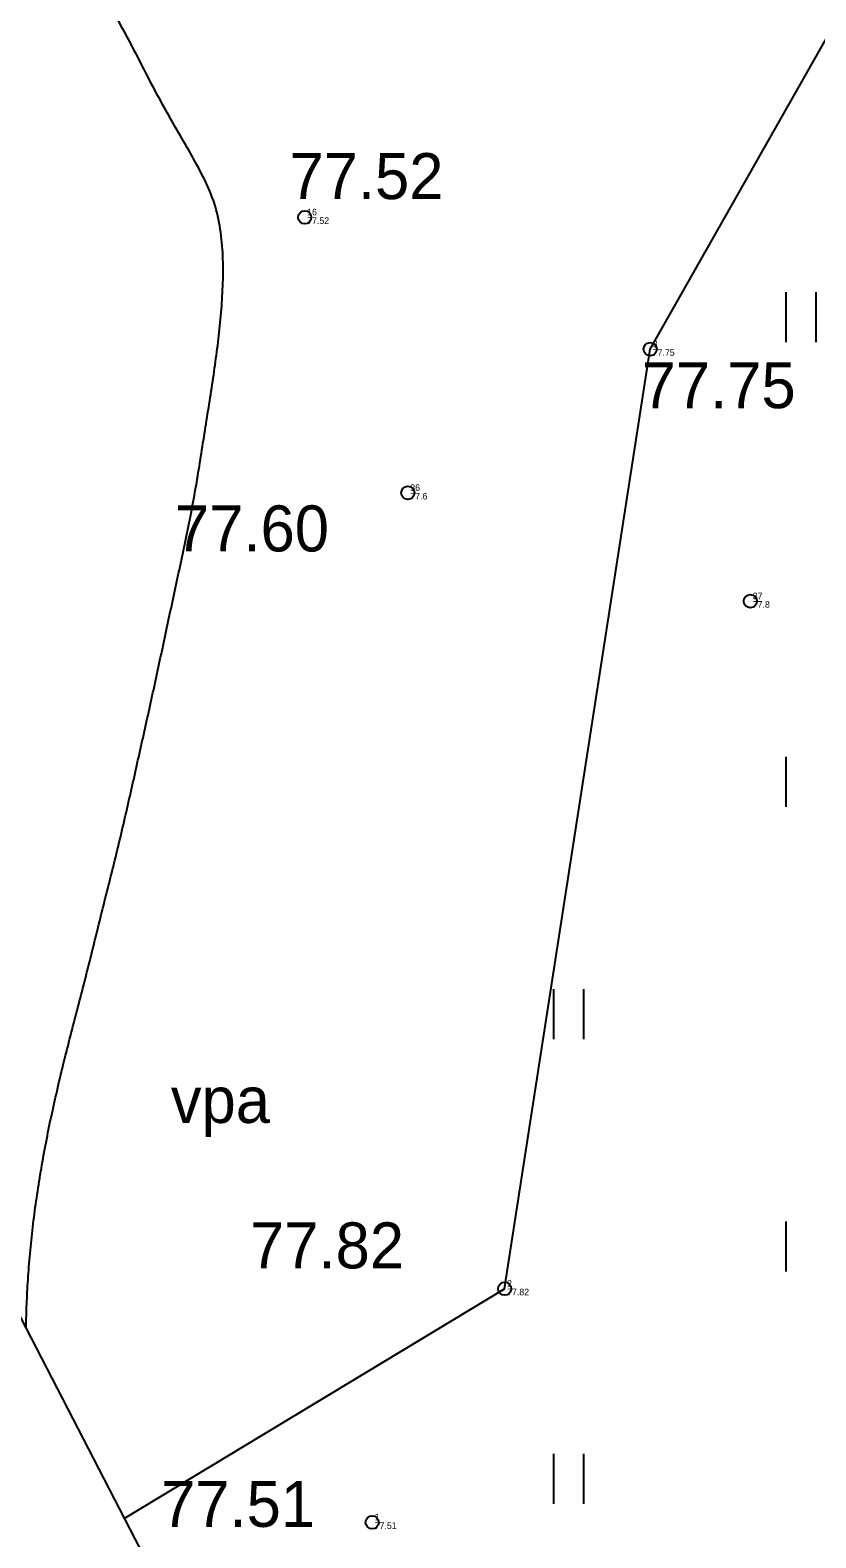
# Model space of a CAD drawing. Extents: x 629029 to 631575, y 6446036 to 6447892.
# Drawn here: x 630792.23 to 630804.18, y 6447107.15 to 6447130.09 of the extents above; entities that cross this region are included whole.
import ezdxf

# ---------------------------------------------------------------- set-up
doc = ezdxf.new("R2010")
doc.units = 0
for name, color, linetype in [('HALJASTUS', 7, 'Continuous'), ('HORISONTAAL-EH2000', 7, 'Continuous'), ('KORGUS-EH2000', 7, 'Continuous'), ('MOOTKORG-EH2000', 7, 'Continuous'), ('MOOTMPUNKT', 7, 'Continuous'), ('MOOTNR', 7, 'Continuous'), ('MOOTPIIR', 7, 'Continuous')]:
    doc.layers.add(name, color=color, linetype=linetype)

msp = doc.modelspace()

# ---------------------------------------------------------------- linework, layer by layer
at = {"layer": 'HALJASTUS'}
for p, q in [((630803.727, 6447126.101), (630803.727, 6447125.34)), ((630804.182, 6447126.101), (630804.182, 6447125.34)), ((630803.727, 6447119.03), (630803.727, 6447118.269)), ((630800.191, 6447115.495), (630800.191, 6447114.734)), ((630800.646, 6447115.495), (630800.646, 6447114.734)), ((630803.727, 6447111.959), (630803.727, 6447111.198)), ((630800.191, 6447108.424), (630800.191, 6447107.663)), ((630800.646, 6447108.424), (630800.646, 6447107.663))]:
    msp.add_line(p, q, dxfattribs=at)
msp.add_lwpolyline([(630793.663, 6447107.441), (630799.449, 6447110.937), (630801.663, 6447125.232), (630805.862, 6447132.644), (630798.462, 6447146.568), (630803.243, 6447153.864), (630807.687, 6447164.637), (630812.19, 6447171.971), (630809.676, 6447175.771), (630802.741, 6447188.375)], dxfattribs=at)
at = {"layer": 'HORISONTAAL-EH2000'}
msp.add_open_spline([(630792.169, 6447110.335), (630792.171, 6447110.429), (630792.177, 6447110.657), (630792.195, 6447111.02), (630792.225, 6447111.423), (630792.265, 6447111.824), (630792.316, 6447112.223), (630792.376, 6447112.62), (630792.445, 6447113.016), (630792.522, 6447113.41), (630792.607, 6447113.803), (630792.698, 6447114.195), (630792.795, 6447114.586), (630792.895, 6447114.975), (630792.996, 6447115.364), (630793.097, 6447115.753), (630793.194, 6447116.143), (630793.29, 6447116.534), (630793.387, 6447116.924), (630793.486, 6447117.313), (630793.582, 6447117.704), (630793.673, 6447118.095), (630793.763, 6447118.487), (630793.85, 6447118.879), (630793.938, 6447119.272), (630794.025, 6447119.664), (630794.111, 6447120.057), (630794.196, 6447120.45), (630794.28, 6447120.843), (630794.364, 6447121.236), (630794.448, 6447121.629), (630794.533, 6447122.022), (630794.616, 6447122.416), (630794.695, 6447122.81), (630794.766, 6447123.205), (630794.829, 6447123.602), (630794.892, 6447124), (630794.956, 6447124.397), (630795.017, 6447124.793), (630795.073, 6447125.19), (630795.12, 6447125.588), (630795.155, 6447125.99), (630795.171, 6447126.397), (630795.161, 6447126.807), (630795.107, 6447127.209), (630794.996, 6447127.593), (630794.818, 6447127.953), (630794.62, 6447128.303), (630794.418, 6447128.651), (630794.221, 6447129.001), (630794.032, 6447129.356), (630793.85, 6447129.715), (630793.664, 6447130.072), (630793.465, 6447130.421), (630793.248, 6447130.76), (630793.065, 6447131.124), (630792.937, 6447131.512), (630792.868, 6447131.914), (630792.864, 6447132.317), (630792.921, 6447132.715), (630793.022, 6447133.108), (630793.151, 6447133.492), (630793.291, 6447133.87), (630793.418, 6447134.251), (630793.526, 6447134.638), (630793.626, 6447135.028), (630793.729, 6447135.416), (630793.838, 6447135.801), (630793.955, 6447136.186), (630794.083, 6447136.57), (630794.217, 6447136.956), (630794.34, 6447137.343), (630794.431, 6447137.733), (630794.47, 6447138.127), (630794.448, 6447138.524), (630794.388, 6447138.923), (630794.312, 6447139.323), (630794.244, 6447139.723), (630794.192, 6447140.123), (630794.149, 6447140.522), (630794.11, 6447140.921), (630794.07, 6447141.32), (630794.028, 6447141.72), (630793.986, 6447142.12), (630793.946, 6447142.52), (630793.908, 6447142.92), (630793.873, 6447143.321), (630793.84, 6447143.721), (630793.81, 6447144.122), (630793.783, 6447144.523), (630793.76, 6447144.925), (630793.741, 6447145.326), (630793.727, 6447145.728), (630793.72, 6447146.13), (630793.72, 6447146.532), (630793.729, 6447146.934), (630793.746, 6447147.337), (630793.771, 6447147.738), (630793.803, 6447148.139), (630793.84, 6447148.537), (630793.883, 6447148.934), (630793.939, 6447149.33), (630794.012, 6447149.73), (630794.105, 6447150.133), (630794.197, 6447150.537), (630794.252, 6447150.936), (630794.236, 6447151.324), (630794.125, 6447151.696), (630793.94, 6447152.054), (630793.712, 6447152.401), (630793.475, 6447152.74), (630793.246, 6447153.071), (630792.997, 6447153.385), (630792.732, 6447153.688), (630792.459, 6447153.985), (630792.186, 6447154.282), (630791.918, 6447154.582), (630791.648, 6447154.878), (630791.372, 6447155.171), (630791.092, 6447155.46), (630790.809, 6447155.745), (630790.524, 6447156.029), (630790.242, 6447156.316), (630789.964, 6447156.606), (630789.689, 6447156.899), (630789.412, 6447157.191), (630789.134, 6447157.481), (630788.861, 6447157.776), (630788.601, 6447158.082), (630788.351, 6447158.397), (630788.109, 6447158.719), (630787.875, 6447159.046), (630787.65, 6447159.379), (630787.438, 6447159.721), (630787.242, 6447160.072), (630787.066, 6447160.434), (630786.912, 6447160.806), (630786.78, 6447161.187), (630786.671, 6447161.575), (630786.585, 6447161.969), (630786.523, 6447162.367), (630786.485, 6447162.768), (630786.472, 6447163.17), (630786.483, 6447163.572), (630786.517, 6447163.973), (630786.571, 6447164.372), (630786.644, 6447164.768), (630786.732, 6447165.16), (630786.833, 6447165.55), (630786.944, 6447165.936), (630787.06, 6447166.321), (630787.183, 6447166.704), (630787.311, 6447167.085), (630787.446, 6447167.464), (630787.585, 6447167.841), (630787.723, 6447168.219), (630787.857, 6447168.598), (630787.988, 6447168.978), (630788.113, 6447169.36), (630788.232, 6447169.744), (630788.344, 6447170.13), (630788.451, 6447170.518), (630788.551, 6447170.908), (630788.641, 6447171.3), (630788.72, 6447171.694), (630788.783, 6447172.091), (630788.833, 6447172.489), (630788.879, 6447172.889), (630788.931, 6447173.288), (630788.98, 6447173.686), (630789.007, 6447174.088), (630789.016, 6447174.49), (630789.012, 6447174.893), (630788.999, 6447175.295), (630788.982, 6447175.697), (630788.967, 6447176.098), (630788.96, 6447176.5), (630788.962, 6447176.902), (630788.968, 6447177.304), (630788.971, 6447177.706), (630788.966, 6447178.108), (630788.952, 6447178.482), (630788.941, 6447178.723), (630788.936, 6447178.83)], degree=3, dxfattribs=at)
at = {"layer": 'KORGUS-EH2000'}
for centre in [(630796.408, 6447127.239), (630801.663, 6447125.232), (630797.976, 6447123.046), (630799.449, 6447110.937), (630797.435, 6447107.382)]:
    msp.add_circle(centre, 0.1, dxfattribs=at)
at = {"layer": 'MOOTMPUNKT'}
for centre in [(630796.408, 6447127.239), (630801.663, 6447125.232), (630797.976, 6447123.046), (630803.185, 6447121.399), (630799.449, 6447110.937), (630797.435, 6447107.382)]:
    msp.add_circle(centre, 0.1, dxfattribs=at)
at = {"layer": 'MOOTPIIR'}
msp.add_lwpolyline([(630887.912, 6447044.983), (630913.01, 6447056.934), (630911.501, 6447060.78), (630909.574, 6447063.799), (630903.719, 6447065.079), (630902.774, 6447065.274), (630887.233, 6447089.88), (630887.864, 6447096.763), (630886.133, 6447105.951), (630888.213, 6447115.604), (630887.278, 6447120.829), (630885.036, 6447127.466), (630873.439, 6447137.367), (630863.636, 6447134.873), (630840.79, 6447163.417), (630827.346, 6447187.707), (630820.425, 6447198.589), (630810.723, 6447193.894), (630765.254, 6447162.455), (630807.6, 6447080.453), (630861.029, 6447076.514), (630871.239, 6447058.233), (630881.645, 6447052.354)], close=True, dxfattribs=at)

# ---------------------------------------------------------------- texts
at = {"layer": 'HALJASTUS'}
msp.add_text('vpa', height=0.7, dxfattribs=at).set_placement((630794.371, 6447113.459))
at = {"layer": 'KORGUS-EH2000'}
for s, p in [(' 77.52', (630795.916, 6447127.516)), (' 77.75', (630801.273, 6447124.335)), (' 77.60', (630794.175, 6447122.155)), (' 77.82', (630795.316, 6447111.246)), (' 77.51', (630793.963, 6447107.313))]:
    msp.add_text(s, height=0.7, dxfattribs=at).set_placement(p)
at = {"layer": 'MOOTKORG-EH2000'}
for s, p in [(' 77.52', (630796.408, 6447127.139)), (' 77.75', (630801.663, 6447125.132)), (' 77.6', (630797.976, 6447122.946)), (' 77.8', (630803.185, 6447121.299)), (' 77.82', (630799.449, 6447110.837)), (' 77.51', (630797.435, 6447107.282))]:
    msp.add_text(s, height=0.1, dxfattribs=at).set_placement(p)
at = {"layer": 'MOOTNR'}
for s, p in [(' 16', (630796.408, 6447127.269)), (' 3', (630801.663, 6447125.262)), (' 36', (630797.976, 6447123.076)), (' 37', (630803.185, 6447121.429)), (' 2', (630799.449, 6447110.967)), (' 1', (630797.435, 6447107.412))]:
    msp.add_text(s, height=0.1, dxfattribs=at).set_placement(p)

doc.saveas('drawing.dxf')
